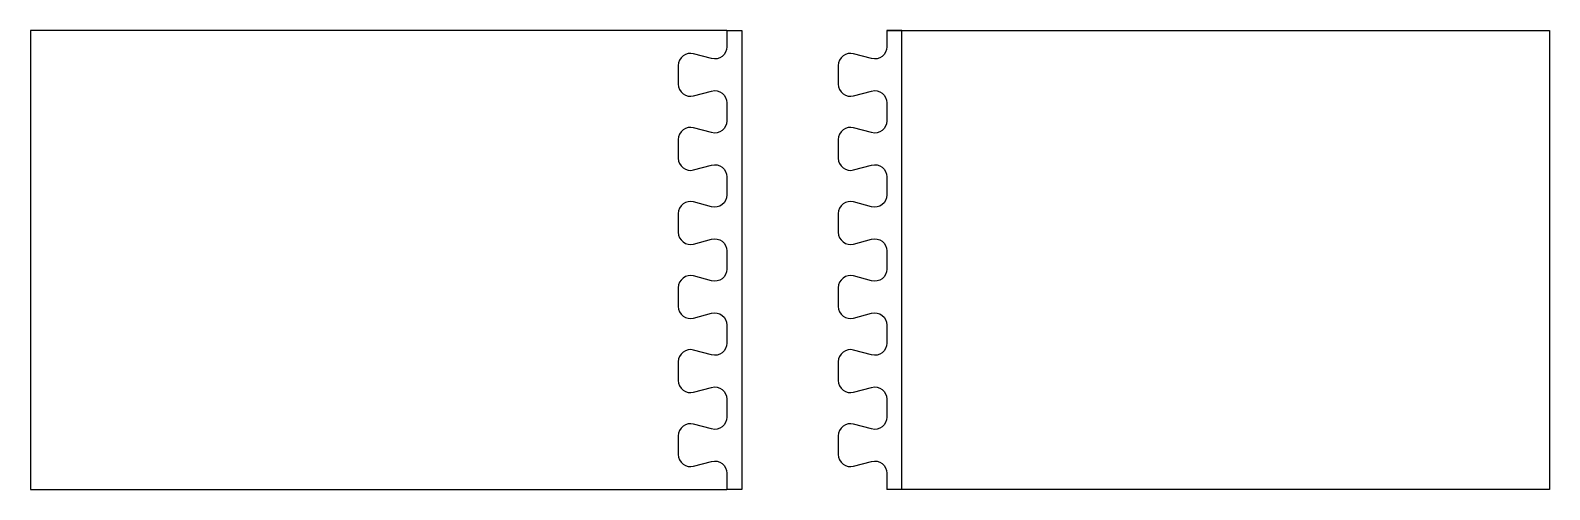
# Model space of a CAD drawing. Extents: x -30 to 483, y -165 to -10.
import ezdxf

# ---------------------------------------------------------------- set-up
doc = ezdxf.new("R2010")
doc.units = 0
doc.layers.add('1', color=7, linetype='CONTINUOUS')

msp = doc.modelspace()

# ---------------------------------------------------------------- linework, layer by layer
at = {"layer": '1', "color": 7, "linetype": 'CONTINUOUS'}
for p, q in [((259, -10), (264, -10)), ((264, -10), (482.6, -10)), ((264, -165), (264, -10)), ((482.6, -10), (482.6, -165)), ((264, -165), (259, -165)), ((482.6, -165), (264, -165))]:
    msp.add_line(p, q, dxfattribs=at)
for points in [[(205, -10), (-30, -10), (-30, -10), (-30, -10), (-30, -165), (-30, -165), (205, -165)], [(205, -10), (210, -10), (210, -10), (210, -165), (210, -165), (210, -165), (205, -165), (205, -165)], [(264, -10), (259, -10)]]:
    msp.add_lwpolyline(points, dxfattribs=at)
for points in [[(205, -10), (205, -15.55679), (205, -15.556788, -0.493145), (199.838844, -19.517084), (199.83884, -19.51708), (193.76116, -17.88857), (193.76116, -17.88857), (193.76116, -17.88857, 0.493146), (188.600002, -21.84887), (188.6, -21.84887), (188.6, -28.15115), (188.6, -28.15115, 0.493145), (193.761159, -32.111446), (193.76116, -32.11145), (199.83884, -30.48294), (199.838839, -30.482935, -0.493146), (205, -34.44323), (205, -34.44323), (205, -40.55679), (205, -40.556788, -0.493145), (199.838844, -44.517084), (199.83884, -44.51708), (193.76116, -42.88857), (193.76116, -42.88857), (193.76116, -42.88857, 0.493146), (188.600002, -46.84887), (188.6, -46.84887), (188.6, -53.15115), (188.6, -53.15115, 0.493145), (193.761159, -57.111446), (193.76116, -57.11145), (199.83884, -55.48294), (199.838839, -55.482935, -0.493146), (205, -59.44324), (205, -59.44324), (205, -59.44324), (205, -65.55679), (205, -65.556788, -0.493145), (199.838844, -69.517084), (199.83884, -69.51708), (193.76116, -67.88857), (193.76116, -67.88857), (193.76116, -67.88857, 0.493146), (188.600002, -71.84887), (188.6, -71.84887), (188.6, -78.15115), (188.6, -78.15115, 0.493145), (193.761159, -82.111446), (193.76116, -82.11145), (199.83884, -80.48294), (199.838839, -80.482935, -0.493146), (205, -84.44323), (205, -84.44323), (205, -90.55678), (205, -90.556778, -0.493145), (199.838844, -94.517074), (199.83884, -94.51708), (193.76116, -92.88857), (193.76116, -92.88857), (193.76116, -92.88856, 0.493146), (188.600002, -96.84886), (188.6, -96.84887), (188.6, -103.15115), (188.6, -103.15114, 0.493145), (193.761159, -107.111436), (193.76116, -107.11145), (199.83884, -105.48294), (199.838839, -105.482925, -0.493146), (205, -109.44322), (205, -109.44324), (205, -115.55679), (205, -115.556788, -0.493145), (199.838844, -119.517084), (199.83884, -119.51708), (193.76116, -117.88857), (193.76116, -117.88857), (193.76116, -117.88857, 0.493146), (188.600002, -121.84887), (188.6, -121.84887), (188.6, -128.15115), (188.6, -128.15115, 0.493145), (193.761159, -132.111446), (193.76116, -132.11145), (199.83884, -130.48294), (199.838839, -130.482935, -0.493146), (205, -134.44323), (205, -134.44323), (205, -140.55679), (205, -140.556788, -0.493145), (199.838844, -144.517084), (199.83884, -144.51708), (193.76116, -142.88857), (193.76116, -142.88857), (193.76116, -142.88857, 0.493146), (188.6, -146.84887), (188.6, -146.84887), (188.6, -146.84887), (188.6, -153.15115), (188.6, -153.15115, 0.493145), (193.761159, -157.111446), (193.76116, -157.11145), (199.83884, -155.48294), (199.838839, -155.482935, -0.493146), (205, -159.44323), (205, -159.44324), (205, -165)], [(259, -10), (259, -15.55679), (259, -15.556788, -0.493145), (253.838844, -19.517084), (253.83884, -19.51708), (247.76116, -17.88857), (247.76116, -17.88857), (247.76116, -17.88857, 0.493146), (242.600002, -21.84887), (242.6, -21.84887), (242.6, -28.15115), (242.6, -28.15115, 0.493145), (247.761159, -32.111446), (247.76116, -32.11145), (253.83884, -30.48294), (253.838839, -30.482935, -0.493146), (259, -34.44323), (259, -34.44323), (259, -40.55679), (259, -40.556788, -0.493145), (253.838844, -44.517084), (253.83884, -44.51708), (247.76116, -42.88857), (247.76116, -42.88857), (247.76116, -42.88857, 0.493146), (242.600002, -46.84887), (242.6, -46.84887), (242.6, -53.15115), (242.6, -53.15115, 0.493145), (247.761159, -57.111446), (247.76116, -57.11145), (253.83884, -55.48294), (253.838839, -55.482935, -0.493146), (259, -59.44324), (259, -59.44324), (259, -59.44324), (259, -65.55679), (259, -65.556788, -0.493145), (253.838844, -69.517084), (253.83884, -69.51708), (247.76116, -67.88857), (247.76116, -67.88857), (247.76116, -67.88857, 0.493146), (242.600002, -71.84887), (242.6, -71.84887), (242.6, -78.15115), (242.6, -78.15115, 0.493145), (247.761159, -82.111446), (247.76116, -82.11145), (253.83884, -80.48294), (253.838839, -80.482935, -0.493146), (259, -84.44323), (259, -84.44323), (259, -90.55678), (259, -90.556778, -0.493145), (253.838844, -94.517074), (253.83884, -94.51708), (247.76116, -92.88857), (247.76116, -92.88857), (247.76116, -92.88856, 0.493146), (242.600002, -96.84886), (242.6, -96.84887), (242.6, -103.15115), (242.6, -103.15114, 0.493145), (247.761159, -107.111436), (247.76116, -107.11145), (253.83884, -105.48294), (253.838839, -105.482925, -0.493146), (259, -109.44322), (259, -109.44324), (259, -115.55679), (259, -115.556788, -0.493145), (253.838844, -119.517084), (253.83884, -119.51708), (247.76116, -117.88857), (247.76116, -117.88857), (247.76116, -117.88857, 0.493146), (242.600002, -121.84887), (242.6, -121.84887), (242.6, -128.15115), (242.6, -128.15115, 0.493145), (247.761159, -132.111446), (247.76116, -132.11145), (253.83884, -130.48294), (253.838839, -130.482935, -0.493146), (259, -134.44323), (259, -134.44323), (259, -140.55679), (259, -140.556788, -0.493145), (253.838844, -144.517084), (253.83884, -144.51708), (247.76116, -142.88857), (247.76116, -142.88857), (247.76116, -142.88857, 0.493146), (242.6, -146.84887), (242.6, -146.84887), (242.6, -146.84887), (242.6, -153.15115), (242.6, -153.15115, 0.493145), (247.761159, -157.111446), (247.76116, -157.11145), (253.83884, -155.48294), (253.838839, -155.482935, -0.493146), (259, -159.44323), (259, -159.44324), (259, -165)]]:
    msp.add_lwpolyline(points, format="xyb", dxfattribs=at)

doc.saveas('drawing.dxf')
